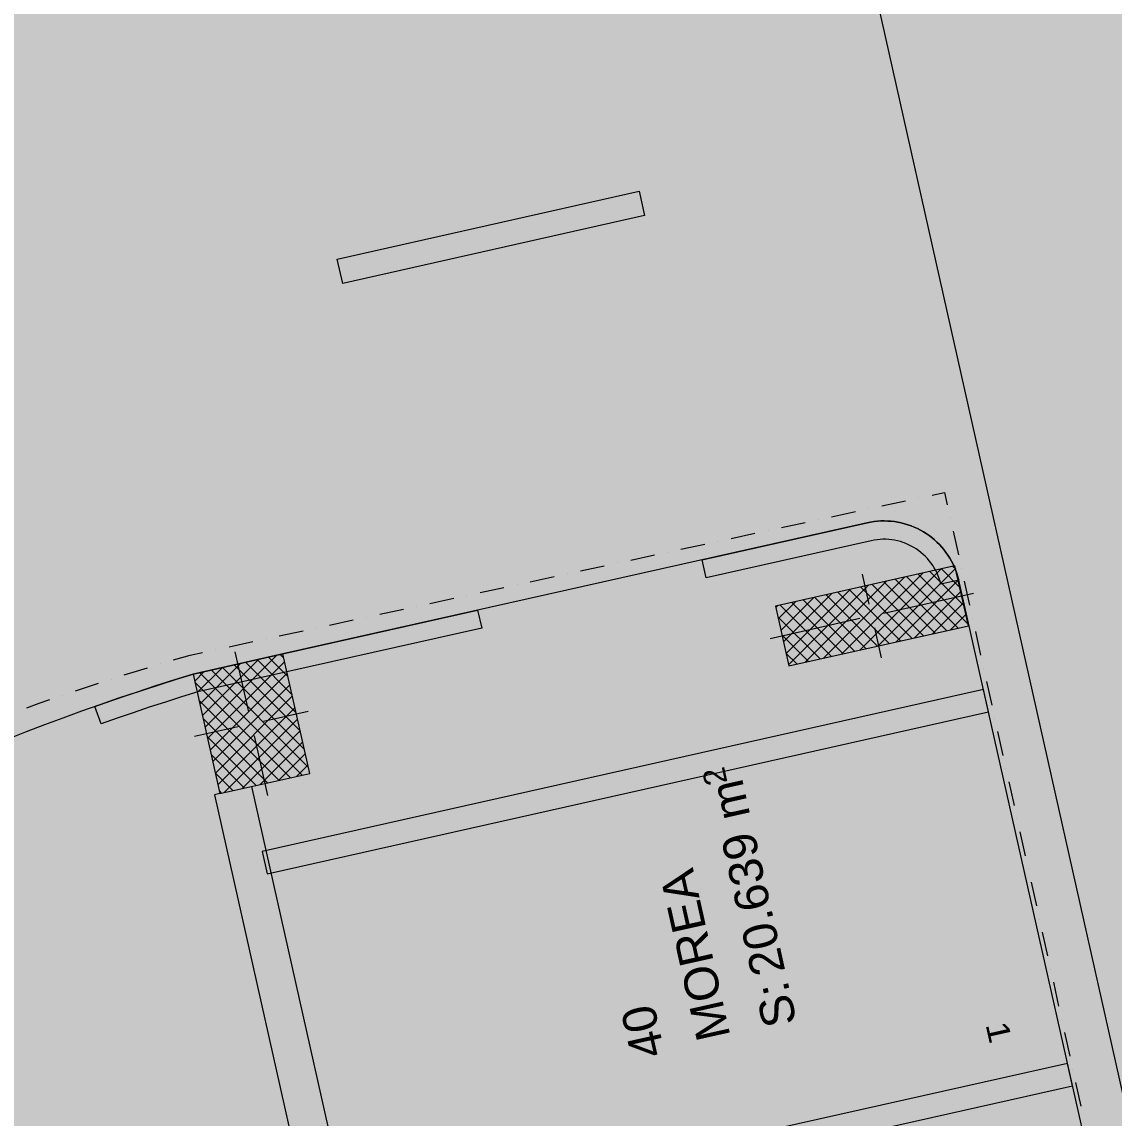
# Model space of a CAD drawing. Header units: centimetres. Extents: x -6805 to 4309, y -7338 to 617.
# Drawn here: x 356 to 1069, y -4499 to -3783 of the extents above; entities that cross this region are included whole.
import ezdxf

# ---------------------------------------------------------------- set-up
doc = ezdxf.new("R2010")
doc.units = ezdxf.units.CM
for name, color, linetype, true_color in [('PDF_ - MESI I RRUGES', 7, 'Continuous', 0x7f7f7f), ('PDF_ - rruga_ndarjet anesore', 7, 'Continuous', 0x7f7f7f), ('PDF_065 Möbel Einrichtung', 7, 'Continuous', 0x7f7f7f), ('PDF_2D Drafting - General', 7, 'Continuous', 0x7f7f7f), ('PDF_A - Akset', 7, 'Continuous', 0xfd4435), ('PDF_A - Pllaka Themel', 7, 'Continuous', 0x7f7f7f)]:
    doc.layers.add(name, color=color, linetype=linetype, true_color=true_color)
for name, color, linetype in [('PDF_ - Muret e reja', 7, 'Continuous'), ('PDF_- GARAZHE', 7, 'Continuous'), ('PDF_A - Shtyllat', 7, 'Continuous')]:
    doc.layers.add(name, color=color, linetype=linetype)
doc.styles.add('PDF Arial', font='')
doc.styles.get('PDF Arial').set_extended_font_data('Arial')

msp = doc.modelspace()

# ---------------------------------------------------------------- hatches: boundary and pattern name
at = {"layer": 'PDF_ - rruga_ndarjet anesore', "true_color": 0xffffff, "transparency": 33554559}
for points in [[(800.09, -4134.71), (908.01, -4110.49), (910.2, -4110.05), (912.41, -4109.71), (914.63, -4109.47), (916.86, -4109.32), (919.09, -4109.28), (921.33, -4109.34), (923.56, -4109.49), (925.78, -4109.75), (927.98, -4110.1), (930.17, -4110.55), (932.34, -4111.1), (934.48, -4111.74), (936.59, -4112.48), (938.66, -4113.31), (940.7, -4114.24), (942.68, -4115.26), (944.63, -4116.36), (946.52, -4117.55), (948.36, -4118.82), (950.14, -4120.18), (951.86, -4121.6), (953.5, -4123.11), (955.09, -4124.68), (956.6, -4126.34), (958.04, -4128.05), (959.39, -4129.82), (960.67, -4131.65), (961.86, -4133.55), (962.97, -4135.49), (963.99, -4137.47), (964.92, -4139.51), (965.76, -4141.58), (966.5, -4143.68), (967.16, -4145.82), (967.71, -4147.99), (955.99, -4150.62), (956, -4150.67), (955.52, -4148.82), (954.94, -4146.99), (954.27, -4145.19), (953.52, -4143.43), (952.68, -4141.71), (951.74, -4140.03), (950.74, -4138.4), (949.64, -4136.83), (948.46, -4135.31), (947.22, -4133.86), (945.91, -4132.47), (944.52, -4131.15), (943.06, -4129.89), (941.55, -4128.72), (939.98, -4127.62), (938.36, -4126.6), (936.68, -4125.67), (934.97, -4124.82), (933.21, -4124.06), (931.42, -4123.38), (929.59, -4122.8), (927.74, -4122.32), (925.86, -4121.92), (923.97, -4121.62), (922.07, -4121.41), (920.15, -4121.31), (918.24, -4121.3), (916.33, -4121.38), (914.42, -4121.57), (912.52, -4121.84), (910.64, -4122.21), (802.72, -4146.43)], [(467.81, -4209.28), (526.4, -4196.13), (653.6, -4167.58), (656.24, -4179.3), (529.04, -4207.84), (470.9, -4220.89), (460.32, -4224.19), (449.76, -4227.57), (439.23, -4231.02), (428.71, -4234.54), (418.22, -4238.13), (407.76, -4241.78), (403.55, -4230.54), (414.2, -4226.81), (424.88, -4223.16), (435.57, -4219.58), (446.3, -4216.07), (457.04, -4212.63)]]:
    msp.add_hatch(color=7, dxfattribs=at).paths.add_polyline_path(points)
at = {"layer": 'PDF_2D Drafting - General', "true_color": 0xcccccc, "transparency": 33554559}
msp.add_hatch(color=254, dxfattribs=at).paths.add_polyline_path([(-2964.77, -5006.28), (-2964.77, -1594.37), (-452.44, -1594.37), (-125.36, -3048.55), (710.84, -2860.84), (1265.75, -5333.7), (419.6, -5523.57), (200.43, -4546.93), (-2030.95, -5054.69), (-2050.79, -4966.25), (-2246.45, -4966.25), (-2237.41, -5006.28)])
at = {"layer": 'PDF_A - Pllaka Themel', "true_color": 0xd5d5d5, "transparency": 33554559}
h = msp.add_hatch(color=254, dxfattribs=at)
h.paths.add_polyline_path([(-5581.92, -878.77), (-5581.92, -838.74), (-5656.99, -838.74), (-5656.99, -378.27), (-5641.97, -378.27), (-5641.97, 287.29), (-2884.66, 287.29), (-432.6, 287.29), (-419.79, 287.29), (978.3, 287.29), (978.3, -308.22), (1644.1, -308.22), (1644.1, -1142.36), (931.04, -1302.36), (1552.22, -1164.4), (1863.25, -2555.08), (1863.27, -2555.07), (2158.71, -3867.26), (2155.22, -3868.03), (2646.93, -6059.23), (2017.8, -6200.41), (2017.67, -6199.86), (-1597.03, -7011.01), (-1702.67, -6540.31), (-1846.28, -6572.52), (-1976.98, -6060.13), (-1982.53, -5964.43), (-1838.96, -5932.29), (-2055.74, -4966.25), (-2419.29, -4966.25), (-2929.7, -4966.25), (-2929.7, -2144.79), (-2909.68, -2144.79), (-2904.73, -1595.67), (-4731.2, -1619.36), (-4671.15, -1619.36), (-4671.15, -2159.83), (-5099.03, -2159.81), (-5102.54, -2159.76), (-5106.05, -2159.61), (-5109.55, -2159.37), (-5113.04, -2159.02), (-5116.52, -2158.59), (-5119.99, -2158.04), (-5123.44, -2157.41), (-5126.87, -2156.67), (-5130.27, -2155.85), (-5133.66, -2154.92), (-5137.02, -2153.9), (-5140.35, -2152.79), (-5143.64, -2151.59), (-5146.9, -2150.29), (-5150.13, -2148.9), (-5153.31, -2147.42), (-5156.45, -2145.85), (-5159.54, -2144.2), (-5162.59, -2142.46), (-5165.59, -2140.63), (-5168.53, -2138.72), (-5171.42, -2136.74), (-5174.26, -2134.66), (-5177.03, -2132.51), (-5179.74, -2130.29), (-5182.39, -2127.99), (-5184.97, -2125.61), (-5187.49, -2123.17), (-5189.94, -2120.65), (-5192.31, -2118.06), (-5194.61, -2115.42), (-5196.84, -2112.71), (-5198.99, -2109.93), (-5201.06, -2107.1), (-5203.05, -2104.21), (-5204.96, -2101.26), (-5206.78, -2098.27), (-5208.52, -2095.21), (-5210.18, -2092.12), (-5211.74, -2088.99), (-5213.22, -2085.8), (-5214.61, -2082.58), (-5215.9, -2079.32), (-5217.11, -2076.02), (-5218.22, -2072.69), (-5219.24, -2069.33), (-5220.16, -2065.95), (-5220.99, -2062.55), (-5221.72, -2059.11), (-5222.36, -2055.66), (-5222.9, -2052.19), (-5223.34, -2048.71), (-5223.69, -2045.22), (-5223.93, -2041.71), (-5224.08, -2038.21), (-5224.13, -2034.71), (-5224.12, -1589.37), (-5276.67, -1564.36), (-5842.14, -1564.36), (-5842.14, -878.77)])
h.paths.add_polyline_path([(-1884.8, -2746.4), (-1725.78, -2754.1), (-263.28, -2617.91), (-272.05, -2578.85), (-296.78, -2580.25), (-343.47, -2075.77), (-1348.13, -2129.78), (-1534.78, -2147.18), (-1533.4, -2162.02), (-1836.78, -2167.48), (-1836.78, -2147.45), (-1876.81, -2147.45), (-1876.81, -2187.49), (-1531.07, -2187.03), (-1493.33, -2681.24), (-1884.8, -2706.36)])
h.paths.add_polyline_path([(-452.61, -1589.37), (-91.92, -1583.39), (-92.31, -1174.02), (283, -1174.02), (283, -828.73), (-419.79, -828.73), (-427.6, -828.73), (-452.61, -828.73)])
h.paths.add_polyline_path([(413.21, -3713.81), (401.11, -3715.64), (389.02, -3717.55), (376.94, -3719.54), (364.87, -3721.61), (352.83, -3723.77), (340.79, -3726.01), (328.77, -3728.32), (316.77, -3730.71), (304.78, -3733.18)])
at = {"layer": 'PDF_A - Pllaka Themel', "true_color": 0xbfbfbf, "transparency": 33554559}
h = msp.add_hatch(color=9, dxfattribs=at)
h.paths.add_polyline_path([(-5637.01, -378.27), (-5637.01, -315.22), (-447.66, -308.19), (-447.66, -308.22), (963.52, -308.22), (963.52, -763.68), (936, -763.68), (936, -863.76), (963.52, -863.76), (964.76, -1337.14), (925.69, -1345.91), (892.3, -1353.4), (988.45, -1782.56), (1104.37, -2300.85), (1195.01, -2706.12), (1170.59, -2711.59), (1193.36, -2813.05), (1455.74, -3983.06), (1827.47, -5638.02), (1828.36, -5640.74), (1829.15, -5643.5), (1829.85, -5646.27), (1830.45, -5649.07), (1830.96, -5651.88), (1831.36, -5654.72), (1831.66, -5657.56), (1831.87, -5660.41), (1831.97, -5663.28), (1831.97, -5666.14), (1831.89, -5669), (1831.69, -5671.85), (1831.39, -5674.7), (1831, -5677.54), (1830.51, -5680.35), (1829.92, -5683.16), (1829.24, -5685.93), (1828.46, -5688.68), (1827.57, -5691.41), (1826.6, -5694.1), (1825.54, -5696.75), (1824.38, -5699.37), (1823.12, -5701.94), (1821.78, -5704.47), (1820.36, -5706.95), (1818.84, -5709.39), (1817.26, -5711.76), (1815.57, -5714.08), (1813.81, -5716.34), (1811.98, -5718.54), (1810.07, -5720.67), (1808.09, -5722.73), (1806.03, -5724.72), (1803.91, -5726.64), (1801.72, -5728.48), (1799.47, -5730.25), (1797.16, -5731.93), (1794.79, -5733.54), (1792.36, -5735.06), (1789.88, -5736.5), (1787.36, -5737.84), (1784.8, -5739.1), (1782.18, -5740.27), (1779.53, -5741.34), (1776.84, -5742.32), (-1865.84, -6559.76), (-1972.03, -6060.13), (1187.39, -5351.16), (1189.51, -5350.66), (1191.61, -5350.07), (1193.68, -5349.39), (1195.73, -5348.62), (1197.73, -5347.75), (1199.69, -5346.8), (1201.61, -5345.77), (1203.49, -5344.64), (1205.3, -5343.44), (1207.07, -5342.15), (1208.77, -5340.79), (1210.42, -5339.35), (1212, -5337.85), (1213.51, -5336.27), (1214.94, -5334.62), (1216.3, -5332.92), (1217.59, -5331.15), (1218.79, -5329.34), (1219.92, -5327.46), (1220.96, -5325.54), (1221.91, -5323.58), (1222.78, -5321.58), (1223.55, -5319.53), (1224.23, -5317.46), (1224.82, -5315.36), (1225.32, -5313.24), (1225.72, -5311.09), (1226.02, -5308.93), (1226.23, -5306.75), (1226.34, -5304.58), (1226.35, -5302.4), (1226.28, -5300.21), (1226.1, -5298.04), (1225.82, -5295.88), (1225.45, -5293.73), (1224.97, -5291.59), (967.71, -4147.99), (967.16, -4145.82), (966.5, -4143.68), (965.76, -4141.58), (964.92, -4139.51), (963.99, -4137.47), (962.97, -4135.49), (961.86, -4133.55), (960.67, -4131.65), (959.39, -4129.82), (958.04, -4128.05), (956.6, -4126.34), (955.09, -4124.68), (953.5, -4123.11), (951.86, -4121.6), (950.14, -4120.18), (948.36, -4118.82), (946.52, -4117.55), (944.63, -4116.36), (942.68, -4115.26), (940.7, -4114.24), (938.66, -4113.31), (936.59, -4112.48), (934.48, -4111.74), (932.34, -4111.1), (930.17, -4110.55), (927.98, -4110.1), (925.78, -4109.75), (923.56, -4109.49), (921.33, -4109.34), (919.09, -4109.28), (916.86, -4109.32), (914.63, -4109.47), (912.41, -4109.71), (910.2, -4110.05), (908.01, -4110.49), (526.4, -4196.13), (467.81, -4209.28), (455.58, -4213.1), (443.37, -4217.02), (431.2, -4221.04), (419.06, -4225.14), (406.95, -4229.34), (394.87, -4233.64), (382.82, -4238.02), (370.82, -4242.51), (358.84, -4247.08), (346.9, -4251.74), (335, -4256.5), (323.13, -4261.35), (311.3, -4266.29), (299.52, -4271.32), (287.76, -4276.44), (276.06, -4281.65), (264.38, -4286.96), (252.76, -4292.35), (241.17, -4297.83), (229.62, -4303.41), (218.13, -4309.06), (206.67, -4314.81), (195.26, -4320.65), (183.89, -4326.58), (172.57, -4332.6), (161.3, -4338.69), (150.07, -4344.88), (138.9, -4351.16), (127.76, -4357.52), (116.69, -4363.96), (105.66, -4370.49), (94.67, -4377.1), (83.75, -4383.8), (72.87, -4390.59), (62.05, -4397.46), (51.28, -4404.41), (40.57, -4411.44), (29.91, -4418.56), (19.3, -4425.76), (8.75, -4433.04), (-1.74, -4440.41), (-13.44, -4447.77), (-25.18, -4455.07), (-36.98, -4462.26), (-48.83, -4469.39), (-60.73, -4476.42), (-72.67, -4483.38), (-84.67, -4490.25), (-96.72, -4497.03), (-108.81, -4503.72), (-120.96, -4510.33), (-133.14, -4516.85), (-145.38, -4523.29), (-157.66, -4529.64), (-169.99, -4535.9), (-182.35, -4542.07), (-194.77, -4548.16), (-207.22, -4554.16), (-219.72, -4560.06), (-232.26, -4565.88), (-244.84, -4571.62), (-257.46, -4577.25), (-270.12, -4582.81), (-282.82, -4588.26), (-295.56, -4593.64), (-308.33, -4598.91), (-321.15, -4604.1), (-333.99, -4609.2), (-346.88, -4614.21), (-359.81, -4619.12), (-372.76, -4623.95), (-385.74, -4628.67), (-398.77, -4633.31), (-411.82, -4637.86), (-424.92, -4642.31), (-438.03, -4646.67), (-451.18, -4650.93), (-464.37, -4655.11), (-477.57, -4659.18), (-490.81, -4663.17), (-2040.76, -5010.98), (-2050.79, -4966.25), (-2414.34, -4966.25), (-2414.34, -4749.36), (-2414.57, -2387.78), (-2414.58, -2276.48), (-2415.05, -2272.78), (-2415.63, -2269.1), (-2416.31, -2265.43), (-2417.08, -2261.78), (-2417.93, -2258.14), (-2418.89, -2254.54), (-2419.94, -2250.96), (-2421.09, -2247.41), (-2422.32, -2243.88), (-2423.65, -2240.39), (-2425.06, -2236.94), (-2426.57, -2233.53), (-2428.15, -2230.15), (-2429.84, -2226.82), (-2431.6, -2223.53), (-2433.45, -2220.29), (-2435.38, -2217.11), (-2437.39, -2213.97), (-2439.5, -2210.88), (-2441.67, -2207.85), (-2443.93, -2204.87), (-2446.26, -2201.96), (-2448.66, -2199.11), (-2451.13, -2196.32), (-2453.69, -2193.59), (-2456.31, -2190.94), (-2459, -2188.35), (-2461.74, -2185.84), (-2464.57, -2183.38), (-2467.45, -2181.02), (-2470.39, -2178.72), (-2473.38, -2176.5), (-2476.44, -2174.36), (-2479.55, -2172.3), (-2482.72, -2170.32), (-2485.93, -2168.43), (-2489.19, -2166.61), (-2492.5, -2164.89), (-2495.85, -2163.24), (-2499.24, -2161.69), (-2502.68, -2160.23), (-2506.15, -2158.85), (-2509.65, -2157.57), (-2513.18, -2156.38), (-2904.72, -2164.81), (-2899.72, -1589.37), (-2414.31, -1589.37), (-2414.31, -828.73), (-4726.25, -828.73), (-4726.25, -1619.36), (-5219.16, -1619.35), (-5219.16, -2036.14), (-5219.17, -2034.71), (-5219.16, -1589.37), (-5271.71, -1564.36), (-5253.39, -1564.36), (-5253.39, -878.77), (-5576.97, -878.77), (-5576.97, -838.74), (-5652.02, -838.74), (-5652.02, -378.27)])
h.paths.add_polyline_path([(-1883.87, -1589.37), (-1863.84, -1589.37), (-1863.84, -1634.38), (-1863.88, -1634.38), (-1863.88, -2147.18), (-1836.55, -2147.45), (-1871.85, -2147.45), (-1871.85, -2187.49), (-1831.82, -2187.43), (-1831.82, -2147.5), (-1529.51, -2150.6), (-1526.54, -2182.48), (-1488.38, -2681.24), (-1718.52, -2706.37), (-1879.85, -2706.36), (-1879.85, -2746.4), (-1720.83, -2754.1), (-221.28, -2598.22), (-135.83, -2979.09), (-1425.42, -3268.45), (-1880.43, -3268.45), (-1873.52, -4356.82), (-1873.76, -4358.94), (-1873.89, -4361.07), (-1873.93, -4363.2), (-1873.88, -4365.33), (-1873.71, -4367.46), (-1873.46, -4369.58), (-1873.11, -4371.68), (-1872.67, -4373.76), (-1872.13, -4375.84), (-1871.5, -4377.87), (-1870.77, -4379.88), (-1869.95, -4381.85), (-1869.05, -4383.78), (-1868.06, -4385.67), (-1866.97, -4387.5), (-1865.81, -4389.3), (-1864.58, -4391.03), (-1863.26, -4392.71), (-1861.87, -4394.32), (-1860.39, -4395.87), (-1858.86, -4397.35), (-1857.26, -4398.76), (-1855.59, -4400.1), (-1853.87, -4401.36), (-1852.09, -4402.54), (-1850.27, -4403.63), (-1848.39, -4404.64), (-1846.46, -4405.56), (-1844.51, -4406.4), (-1842.5, -4407.15), (-1840.47, -4407.79), (-1838.41, -4408.35), (-1836.33, -4408.82), (-1834.23, -4409.19), (-1832.12, -4409.47), (-1829.99, -4409.65), (-1827.86, -4409.72), (-1825.73, -4409.7), (-1823.6, -4409.59), (-1821.48, -4409.38), (-1819.37, -4409.07), (-657.92, -4148.44), (-657.8, -4148.96), (-640.87, -4142.08), (-623.98, -4135.12), (-607.12, -4128.08), (-590.3, -4120.94), (-573.52, -4113.7), (-556.78, -4106.38), (-540.08, -4098.97), (-523.41, -4091.48), (-506.79, -4083.89), (-490.21, -4076.22), (-473.66, -4068.46), (-457.17, -4060.61), (-440.7, -4052.67), (-424.29, -4044.65), (-407.92, -4036.54), (-391.58, -4028.34), (-375.3, -4020.05), (-359.06, -4011.68), (-342.86, -4003.22), (-326.71, -3994.68), (-310.6, -3986.05), (-294.54, -3977.33), (-278.53, -3968.52), (-262.57, -3959.64), (-246.65, -3950.67), (-230.77, -3941.62), (-214.95, -3932.48), (-199.18, -3923.26), (-183.46, -3913.95), (-171.76, -3907.67), (-160.01, -3901.48), (-148.21, -3895.39), (-136.38, -3889.37), (-124.5, -3883.45), (-112.58, -3877.6), (-100.62, -3871.85), (-88.61, -3866.18), (-76.56, -3860.6), (-64.48, -3855.1), (-52.35, -3849.7), (-40.19, -3844.39), (-27.98, -3839.16), (-15.74, -3834.02), (-3.46, -3828.97), (8.86, -3824), (21.21, -3819.14), (33.59, -3814.35), (46.01, -3809.67), (58.47, -3805.06), (70.95, -3800.56), (83.47, -3796.14), (96.03, -3791.81), (108.6, -3787.57), (121.22, -3783.42), (133.86, -3779.37), (146.53, -3775.41), (159.23, -3771.54), (171.96, -3767.76), (184.72, -3764.08), (197.49, -3760.49), (210.3, -3756.99), (223.14, -3753.59), (235.99, -3750.28), (248.88, -3747.06), (261.78, -3743.94), (274.7, -3740.9), (287.65, -3737.97), (300.62, -3735.12), (313.61, -3732.38), (326.61, -3729.72), (339.65, -3727.16), (352.69, -3724.7), (365.76, -3722.33), (378.83, -3720.06), (391.93, -3717.88), (405.04, -3715.79), (418.17, -3713.81), (787.26, -3630.98), (789.38, -3630.46), (791.47, -3629.84), (793.53, -3629.14), (795.57, -3628.34), (797.56, -3627.45), (799.52, -3626.48), (801.42, -3625.43), (803.29, -3624.3), (805.1, -3623.08), (806.86, -3621.79), (808.55, -3620.42), (810.19, -3618.97), (811.77, -3617.46), (813.27, -3615.88), (814.71, -3614.24), (816.07, -3612.54), (817.36, -3610.77), (818.57, -3608.95), (819.69, -3607.09), (820.73, -3605.17), (821.69, -3603.21), (822.57, -3601.21), (823.36, -3599.18), (824.06, -3597.11), (824.66, -3595.01), (825.17, -3592.89), (825.6, -3590.75), (825.93, -3588.6), (826.16, -3586.43), (826.3, -3584.25), (826.34, -3582.06), (826.3, -3579.89), (826.14, -3577.71), (825.91, -3575.54), (825.57, -3573.38), (825.14, -3571.24), (681.41, -2927.91), (734.37, -2916.03), (711.61, -2814.58), (658.74, -2826.44), (287.95, -1174.02), (287.95, -828.73), (-447.66, -828.73), (-1883.87, -828.73)])

# ---------------------------------------------------------------- linework, layer by layer
at = {"layer": 'PDF_ - MESI I RRUGES', "lineweight": 0}
for points in [[(561.95, -3938.36), (759.05, -3893.92)], [(759.05, -3893.92), (762.6, -3909.77)], [(762.6, -3909.77), (565.5, -3954.2)], [(565.5, -3954.2), (561.95, -3938.36)]]:
    msp.add_lwpolyline(points, dxfattribs=at)
at = {"layer": 'PDF_ - MESI I RRUGES', "color": 7, "true_color": 0xffffff, "transparency": 33554559}
msp.add_solid([(759.05, -3893.92), (762.6, -3909.77), (561.95, -3938.36), (565.5, -3954.2)], dxfattribs=at)
at = {"layer": 'PDF_ - Muret e reja', "lineweight": 0}
for points in [[(485.34, -4287.4), (481.77, -4288.2)], [(481.77, -4288.2), (567.99, -4672.42)], [(592.4, -4666.9), (506.18, -4282.73)]]:
    msp.add_lwpolyline(points, dxfattribs=at)
at = {"layer": 'PDF_ - Muret e reja', "transparency": 33554559}
msp.add_solid([(506.18, -4282.73), (592.4, -4666.9), (481.77, -4288.2), (567.99, -4672.42)], dxfattribs=at)
at = {"layer": 'PDF_ - rruga_ndarjet anesore', "lineweight": 0}
for points in [[(912.41, -4109.71), (914.63, -4109.47)], [(914.63, -4109.47), (916.86, -4109.32)], [(916.86, -4109.32), (919.09, -4109.28)], [(919.09, -4109.28), (921.33, -4109.34)], [(921.33, -4109.34), (923.56, -4109.49)], [(923.56, -4109.49), (925.78, -4109.75)], [(800.09, -4134.71), (908.01, -4110.49)], [(908.01, -4110.49), (910.2, -4110.05)], [(910.2, -4110.05), (912.41, -4109.71)], [(925.78, -4109.75), (927.98, -4110.1)], [(927.98, -4110.1), (930.17, -4110.55)], [(930.17, -4110.55), (932.34, -4111.1)], [(932.34, -4111.1), (934.48, -4111.74)], [(934.48, -4111.74), (936.59, -4112.48)], [(936.59, -4112.48), (938.66, -4113.31)], [(938.66, -4113.31), (940.7, -4114.24)], [(940.7, -4114.24), (942.68, -4115.26)], [(942.68, -4115.26), (944.63, -4116.36)], [(944.63, -4116.36), (946.52, -4117.55)], [(910.64, -4122.21), (802.72, -4146.43)], [(912.52, -4121.84), (910.64, -4122.21)], [(914.42, -4121.57), (912.52, -4121.84)], [(916.33, -4121.38), (914.42, -4121.57)], [(918.24, -4121.3), (916.33, -4121.38)], [(920.15, -4121.31), (918.24, -4121.3)], [(922.07, -4121.41), (920.15, -4121.31)], [(923.97, -4121.62), (922.07, -4121.41)], [(925.86, -4121.92), (923.97, -4121.62)], [(927.74, -4122.32), (925.86, -4121.92)], [(929.59, -4122.8), (927.74, -4122.32)], [(931.42, -4123.38), (929.59, -4122.8)], [(933.21, -4124.06), (931.42, -4123.38)], [(946.52, -4117.55), (948.36, -4118.82)], [(948.36, -4118.82), (950.14, -4120.18)], [(950.14, -4120.18), (951.86, -4121.6)], [(951.86, -4121.6), (953.5, -4123.11)], [(953.5, -4123.11), (955.09, -4124.68)], [(934.97, -4124.82), (933.21, -4124.06)], [(936.68, -4125.67), (934.97, -4124.82)], [(938.36, -4126.6), (936.68, -4125.67)], [(939.98, -4127.62), (938.36, -4126.6)], [(941.55, -4128.72), (939.98, -4127.62)], [(943.06, -4129.89), (941.55, -4128.72)], [(944.52, -4131.15), (943.06, -4129.89)], [(955.09, -4124.68), (956.6, -4126.34)], [(956.6, -4126.34), (958.04, -4128.05)], [(958.04, -4128.05), (959.39, -4129.82)], [(959.39, -4129.82), (960.67, -4131.65)], [(802.72, -4146.43), (800.09, -4134.71)], [(945.91, -4132.47), (944.52, -4131.15)], [(947.22, -4133.86), (945.91, -4132.47)], [(948.46, -4135.31), (947.22, -4133.86)], [(949.64, -4136.83), (948.46, -4135.31)], [(950.74, -4138.4), (949.64, -4136.83)], [(960.67, -4131.65), (961.86, -4133.55)], [(961.86, -4133.55), (962.97, -4135.49)], [(962.97, -4135.49), (963.99, -4137.47)], [(963.99, -4137.47), (964.92, -4139.51)], [(951.74, -4140.03), (950.74, -4138.4)], [(952.68, -4141.71), (951.74, -4140.03)], [(953.52, -4143.43), (952.68, -4141.71)], [(954.27, -4145.19), (953.52, -4143.43)], [(954.95, -4146.99), (954.27, -4145.19)], [(964.92, -4139.51), (965.76, -4141.58)], [(965.76, -4141.58), (966.5, -4143.68)], [(966.5, -4143.68), (967.16, -4145.82)], [(955.52, -4148.82), (954.95, -4146.99)], [(956, -4150.67), (955.52, -4148.82)], [(967.71, -4147.99), (955.99, -4150.62)], [(955.99, -4150.62), (956, -4150.67)], [(967.16, -4145.82), (967.71, -4147.99)], [(526.4, -4196.13), (653.6, -4167.58)], [(653.6, -4167.58), (656.24, -4179.3)], [(656.24, -4179.3), (529.03, -4207.84)], [(467.81, -4209.28), (526.4, -4196.13)], [(457.04, -4212.63), (467.81, -4209.28)], [(529.03, -4207.84), (470.9, -4220.9)], [(435.57, -4219.58), (446.3, -4216.07)], [(446.3, -4216.07), (457.04, -4212.63)], [(414.2, -4226.81), (424.88, -4223.16)], [(424.88, -4223.16), (435.57, -4219.58)], [(470.9, -4220.9), (460.32, -4224.19)], [(403.55, -4230.54), (414.2, -4226.81)], [(407.76, -4241.78), (403.55, -4230.54)], [(439.23, -4231.02), (428.71, -4234.54)], [(449.76, -4227.57), (439.23, -4231.02)], [(460.32, -4224.19), (449.76, -4227.57)], [(418.22, -4238.13), (407.76, -4241.78)], [(428.71, -4234.54), (418.22, -4238.13)]]:
    msp.add_lwpolyline(points, dxfattribs=at)
at = {"layer": 'PDF_- GARAZHE', "color": 104, "true_color": 0x029e21, "transparency": 33554559}
msp.add_solid([(500.87, -4242.08), (965.64, -4137.79), (595.91, -4665.58), (1060.67, -4561.29)], dxfattribs=at)
at = {"layer": 'PDF_065 Möbel Einrichtung', "lineweight": 0}
for points in [[(983.95, -4219.4), (512.83, -4325.12)], [(987.24, -4234.05), (983.95, -4219.4)], [(516.12, -4339.77), (987.24, -4234.05)], [(512.83, -4325.12), (516.12, -4339.77)], [(1038.75, -4463.61), (567.63, -4569.33)], [(1042.03, -4478.27), (1038.75, -4463.61)], [(570.92, -4583.99), (1042.03, -4478.27)]]:
    msp.add_lwpolyline(points, dxfattribs=at)
at = {"layer": 'PDF_065 Möbel Einrichtung', "color": 7, "true_color": 0xffffff, "transparency": 33554559}
for points in [[(987.24, -4234.05), (516.12, -4339.77), (983.95, -4219.4), (512.83, -4325.12)], [(1042.03, -4478.27), (570.92, -4583.99), (1038.75, -4463.61), (567.63, -4569.33)]]:
    msp.add_solid(points, dxfattribs=at)
at = {"layer": 'PDF_2D Drafting - General', "color": 7, "lineweight": 0}
msp.add_lwpolyline([(1265.75, -5333.7), (710.84, -2860.84)], dxfattribs=at)
at = {"layer": 'PDF_A - Akset', "color": 21, "lineweight": 0, "true_color": 0xff9955}
for points in [[(941.67, -4094.31), (941.67, -4094.31)], [(950.3, -4092.44), (958.41, -4090.69)], [(958.41, -4090.69), (960.2, -4098.72)], [(908.88, -4101.38), (908.88, -4101.38)], [(917.51, -4099.52), (933.04, -4096.17)], [(876.09, -4108.45), (876.09, -4108.45)], [(884.72, -4106.59), (900.25, -4103.24)], [(962.11, -4107.33), (962.11, -4107.33)], [(843.31, -4115.53), (843.31, -4115.53)], [(851.93, -4113.66), (867.46, -4110.32)], [(964.02, -4115.96), (967.47, -4131.46)], [(810.52, -4122.6), (810.52, -4122.6)], [(819.15, -4120.74), (834.68, -4117.39)], [(777.73, -4129.68), (777.73, -4129.68)], [(786.36, -4127.81), (801.89, -4124.46)], [(744.95, -4136.75), (744.95, -4136.75)], [(753.57, -4134.89), (769.1, -4131.54)], [(712.15, -4143.82), (712.15, -4143.82)], [(720.79, -4141.96), (736.31, -4138.61)], [(969.38, -4140.08), (969.38, -4140.08)], [(679.37, -4150.9), (679.37, -4150.9)], [(687.99, -4149.03), (703.53, -4145.69)], [(971.29, -4148.7), (974.74, -4164.21)], [(646.58, -4157.97), (646.58, -4157.97)], [(655.21, -4156.11), (670.74, -4152.76)], [(613.79, -4165.05), (613.79, -4165.05)], [(622.42, -4163.18), (637.95, -4159.83)], [(581.01, -4172.12), (581.01, -4172.12)], [(589.63, -4170.26), (605.17, -4166.91)], [(976.65, -4172.82), (976.65, -4172.82)], [(524.06, -4184.4), (539.59, -4181.06)], [(548.22, -4179.19), (548.22, -4179.19)], [(556.85, -4177.33), (572.38, -4173.98)], [(491.27, -4191.48), (506.8, -4188.13)], [(515.43, -4186.27), (515.43, -4186.27)], [(978.57, -4181.44), (982.02, -4196.95)], [(465.9, -4196.95), (474.02, -4195.2)], [(482.64, -4193.34), (482.64, -4193.34)], [(454.99, -4200.12), (465.9, -4196.95)], [(422.9, -4209.89), (428.7, -4208.06)], [(428.7, -4208.06), (438.08, -4205.18)], [(446.53, -4202.63), (446.53, -4202.63)], [(983.93, -4205.57), (983.93, -4205.57)], [(391.76, -4219.99), (404.05, -4215.92)], [(404.05, -4215.92), (406.09, -4215.26)], [(414.49, -4212.55), (414.49, -4212.55)], [(985.84, -4214.18), (989.28, -4229.7)], [(382.64, -4223.09), (382.64, -4223.09)], [(391, -4220.25), (391.76, -4219.99)], [(359.32, -4231.26), (367.29, -4228.42)], [(367.29, -4228.42), (374.31, -4225.97)], [(991.2, -4238.31), (991.2, -4238.31)], [(993.11, -4246.93), (996.55, -4262.44)], [(998.48, -4271.06), (998.48, -4271.06)], [(1000.39, -4279.67), (1003.83, -4295.18)], [(1005.75, -4303.8), (1005.75, -4303.8)], [(1007.66, -4312.42), (1011.1, -4327.93)], [(1013.02, -4336.54), (1013.02, -4336.54)], [(1014.93, -4345.16), (1018.38, -4360.67)], [(1020.3, -4369.29), (1020.3, -4369.29)], [(1022.21, -4377.91), (1025.65, -4393.42)], [(1027.56, -4402.03), (1027.56, -4402.03)], [(1029.48, -4410.65), (1032.92, -4426.16)], [(1034.83, -4434.78), (1034.83, -4434.78)], [(1036.75, -4443.39), (1040.2, -4458.91)], [(1042.11, -4467.52), (1042.11, -4467.52)], [(1044.03, -4476.14), (1047.47, -4491.64)]]:
    msp.add_lwpolyline(points, dxfattribs=at)
at = {"layer": 'PDF_A - Pllaka Themel', "lineweight": 0}
for points in [[(914.63, -4109.47), (912.41, -4109.71)], [(916.86, -4109.32), (914.63, -4109.47)], [(919.09, -4109.28), (916.86, -4109.32)], [(921.33, -4109.34), (919.09, -4109.28)], [(923.56, -4109.49), (921.33, -4109.34)], [(925.78, -4109.75), (923.56, -4109.49)], [(908.01, -4110.49), (526.4, -4196.13)], [(910.2, -4110.05), (908.01, -4110.49)], [(912.41, -4109.71), (910.2, -4110.05)], [(927.98, -4110.1), (925.78, -4109.75)], [(930.17, -4110.55), (927.98, -4110.1)], [(932.34, -4111.1), (930.17, -4110.55)], [(934.48, -4111.74), (932.34, -4111.1)], [(936.59, -4112.48), (934.48, -4111.74)], [(938.66, -4113.31), (936.59, -4112.48)], [(940.7, -4114.24), (938.66, -4113.31)], [(942.68, -4115.26), (940.7, -4114.24)], [(944.63, -4116.36), (942.68, -4115.26)], [(946.52, -4117.55), (944.63, -4116.36)], [(948.36, -4118.82), (946.52, -4117.55)], [(950.14, -4120.18), (948.36, -4118.82)], [(951.86, -4121.6), (950.14, -4120.18)], [(953.5, -4123.11), (951.86, -4121.6)], [(955.09, -4124.68), (953.5, -4123.11)], [(956.6, -4126.34), (955.09, -4124.68)], [(958.04, -4128.05), (956.6, -4126.34)], [(959.39, -4129.82), (958.04, -4128.05)], [(960.67, -4131.65), (959.39, -4129.82)], [(961.86, -4133.55), (960.67, -4131.65)], [(962.97, -4135.49), (961.86, -4133.55)], [(963.99, -4137.47), (962.97, -4135.49)], [(964.92, -4139.51), (963.99, -4137.47)], [(965.76, -4141.58), (964.92, -4139.51)], [(966.5, -4143.68), (965.76, -4141.58)], [(967.16, -4145.82), (966.5, -4143.68)], [(967.71, -4147.99), (967.16, -4145.82)], [(1224.97, -5291.59), (967.71, -4147.99)], [(526.4, -4196.13), (467.81, -4209.28)], [(467.81, -4209.28), (455.58, -4213.1)], [(455.58, -4213.1), (443.37, -4217.02)], [(431.2, -4221.04), (419.06, -4225.14)], [(443.37, -4217.02), (431.2, -4221.04)], [(406.95, -4229.34), (394.87, -4233.64)], [(419.06, -4225.14), (406.95, -4229.34)], [(382.82, -4238.02), (370.82, -4242.51)], [(394.87, -4233.64), (382.82, -4238.02)], [(370.82, -4242.51), (358.84, -4247.08)], [(358.84, -4247.08), (346.9, -4251.74)]]:
    msp.add_lwpolyline(points, dxfattribs=at)
at = {"layer": 'PDF_A - Shtyllat', "lineweight": 0}
for points in [[(965.23, -4138.68), (848.04, -4164.98)], [(891.27, -4196.31), (944.17, -4143.41)], [(903.13, -4193.65), (956.03, -4140.74)], [(909.26, -4163.55), (904.88, -4144.01)], [(915, -4190.98), (965.61, -4140.37)], [(973.7, -4176.41), (941.33, -4144.04)], [(971.04, -4164.55), (948.84, -4142.36)], [(968.37, -4152.68), (956.36, -4140.68)], [(965.71, -4140.83), (963.87, -4138.98)], [(973.99, -4177.75), (965.23, -4138.68)], [(856.64, -4203.33), (908.59, -4151.39)], [(867.54, -4201.63), (920.44, -4148.73)], [(879.41, -4198.97), (932.31, -4146.07)], [(944.78, -4184.3), (911.27, -4150.79)], [(952.3, -4182.62), (918.79, -4149.1)], [(959.81, -4180.92), (926.3, -4147.42)], [(926.85, -4188.32), (967.29, -4147.88)], [(967.33, -4179.24), (933.81, -4145.73)], [(851.59, -4180.79), (873, -4159.38)], [(853.28, -4188.3), (884.87, -4156.72)], [(854.96, -4195.81), (896.72, -4154.05)], [(907.21, -4192.73), (873.7, -4159.22)], [(914.73, -4191.04), (881.21, -4157.53)], [(922.24, -4189.36), (888.73, -4155.85)], [(929.75, -4187.67), (896.25, -4154.16)], [(937.27, -4185.98), (903.76, -4152.48)], [(918.83, -4169.61), (977.42, -4156.46)], [(938.72, -4185.66), (968.98, -4155.39)], [(848.04, -4164.98), (856.81, -4204.04)], [(848.22, -4165.76), (849.28, -4164.7)], [(849.9, -4173.27), (861.13, -4162.04)], [(884.67, -4197.79), (851.16, -4164.28)], [(892.19, -4196.1), (858.68, -4162.59)], [(899.7, -4194.42), (866.19, -4160.91)], [(950.58, -4183), (970.66, -4162.92)], [(903.21, -4173.12), (844.61, -4186.27)], [(877.15, -4199.47), (849.6, -4171.92)], [(911.02, -4171.36), (911.02, -4171.36)], [(962.44, -4180.33), (972.35, -4170.43)], [(856.81, -4204.04), (973.99, -4177.75)], [(912.77, -4179.17), (917.15, -4198.7)], [(869.64, -4201.16), (852.26, -4183.78)], [(504.12, -4233.95), (495.35, -4194.89)], [(526.4, -4196.13), (467.81, -4209.28)], [(472.23, -4228.95), (498.87, -4202.31)], [(473.91, -4236.46), (510.73, -4199.64)], [(475.59, -4243.98), (522.59, -4196.98)], [(477.29, -4251.49), (527.55, -4201.22)], [(535.03, -4234.55), (502.06, -4201.58)], [(532.37, -4222.68), (509.58, -4199.9)], [(529.7, -4210.83), (517.1, -4198.22)], [(527.04, -4198.96), (524.61, -4196.53)], [(543.94, -4274.25), (526.4, -4196.13)], [(862.13, -4202.85), (854.92, -4195.64)], [(467.81, -4209.28), (485.34, -4287.4)], [(468.85, -4213.92), (475.15, -4207.63)], [(470.54, -4221.44), (487, -4204.97)], [(539.03, -4275.35), (472.01, -4208.34)], [(478.97, -4259), (529.24, -4208.74)], [(543.01, -4270.14), (479.52, -4206.64)], [(540.35, -4258.27), (487.04, -4204.96)], [(537.69, -4246.41), (494.55, -4203.28)], [(531.52, -4277.04), (468.99, -4214.51)], [(480.65, -4266.51), (530.92, -4216.26)], [(482.34, -4274.04), (532.6, -4223.77)], [(524, -4278.72), (471.65, -4226.37)], [(516.49, -4280.41), (474.31, -4238.23)], [(484.03, -4281.55), (534.3, -4231.28)], [(513.68, -4240.01), (542.99, -4233.44)], [(498.06, -4243.51), (468.77, -4250.09)], [(487.96, -4286.81), (535.98, -4238.8)], [(505.88, -4241.77), (505.88, -4241.77)], [(508.98, -4282.1), (476.97, -4250.09)], [(499.82, -4284.15), (537.66, -4246.31)], [(507.63, -4249.57), (516.39, -4288.64)], [(511.69, -4281.49), (539.35, -4253.82)], [(501.46, -4283.78), (479.63, -4261.95)], [(523.55, -4278.83), (541.04, -4261.33)], [(493.94, -4285.47), (482.3, -4273.82)], [(535.41, -4276.17), (542.72, -4268.85)], [(485.34, -4287.4), (543.94, -4274.25)], [(486.43, -4287.16), (484.96, -4285.68)]]:
    msp.add_lwpolyline(points, dxfattribs=at)
at = {"layer": 'PDF_A - Shtyllat', "color": 8, "true_color": 0x7f7f7f, "transparency": 33554559}
for points in [[(856.81, -4204.04), (848.04, -4164.98), (973.99, -4177.75), (965.23, -4138.68)], [(543.94, -4274.25), (485.34, -4287.4), (526.4, -4196.13), (467.81, -4209.28)]]:
    msp.add_solid(points, dxfattribs=at)

# ---------------------------------------------------------------- texts
at = {"layer": 'PDF_- GARAZHE', "attachment_point": 7, "rotation": 102.59998, "style": 'PDF Arial'}
for s, insert, char_height in [('\\W1.001521;2', (816.81, -4280.15), 14.5905), ('\\W1.000269;m', (831.7, -4301.73), 22.1067), ('\\W1.001106;20.639', (854.86, -4403.27), 22.1067), ('\\W1.000757;MOREA', (819.05, -4445.79), 22.1067), ('\\W1.002323;S:', (862.43, -4437), 22.1067), ('\\W1.002036;40', (776.3, -4457.36), 22.1067)]:
    msp.add_mtext(s, dxfattribs=dict(at, insert=insert, char_height=char_height))
at = {"layer": 'PDF_065 Möbel Einrichtung', "insert": (985.17, -4438.12), "char_height": 14.7378, "attachment_point": 7, "rotation": 282.59998, "style": 'PDF Arial'}
msp.add_mtext('\\W1.191871;1', dxfattribs=at)

doc.saveas('drawing.dxf')
